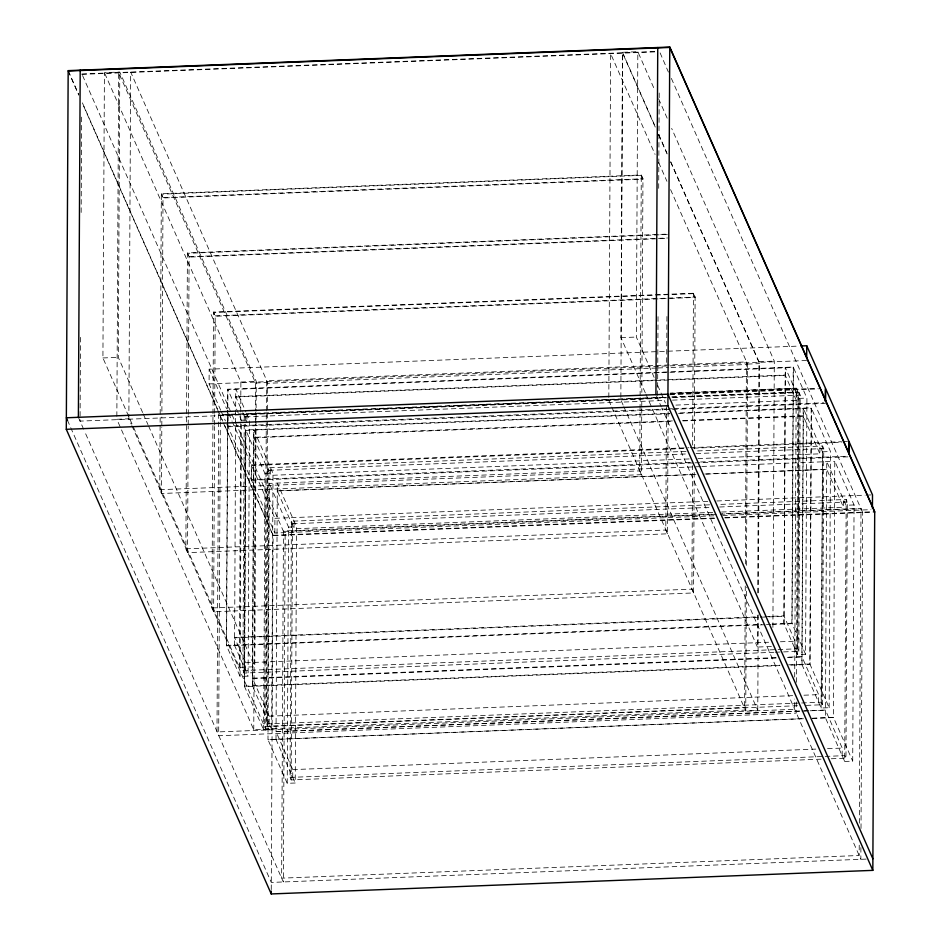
<?xml version="1.0" encoding="UTF-8"?>
<svg xmlns="http://www.w3.org/2000/svg" width="941" height="941" viewBox="0 0 941 941"><rect width="100%" height="100%" fill="white"/><g stroke="black" fill="none" stroke-linecap="round" stroke-linejoin="round"><path stroke-width="0.71" stroke-dasharray="4.71 3.53" d="M80.503 337.36L80.067 421.109L657.594 398.466M81.161 212.466L81.679 114.026M256.046 420.945L254.764 666.757L239.39 667.369L102.922 357.956L104.416 72.622L119.789 72.022L256.258 381.434L256.117 407.771M116.849 416.345L118.648 72.528L255.587 382.999L255.434 410.911M142.62 412.511L118.295 357.357L119.789 72.022M128.858 418.804L130.681 72.057L267.609 382.528L265.797 729.275L253.764 729.745L116.825 419.286L128.858 418.804L131.234 424.179M641.75 408.523L641.397 474.676L161.464 493.496L159.782 489.696L161.334 193.799L641.28 174.979L642.95 178.778L641.833 392.35M161.464 493.496L161.805 427.343M161.817 425.873L161.864 417.051M161.887 411.17L163.016 197.598L161.334 193.799M668.122 411.782L667.487 533.818L187.541 552.638L185.871 548.838L187.424 252.929L667.357 234.109M187.541 552.638L188.212 426.191M188.212 424.72L188.259 415.898M188.271 414.428L189.094 256.74L187.424 252.929M220.723 410.323L209.078 383.928L209.161 369.19L799.403 346.053M694.199 472.394L693.564 592.948L213.631 611.768L211.948 607.968L213.501 312.071L693.446 293.251L695.117 297.05L694.317 448.869M213.631 611.768L214.595 426.52M214.607 425.05L214.654 414.758M214.666 413.287L215.183 315.87L213.501 312.071M218.665 413.758L216.995 731.957L794.522 709.314L794.58 699.045M220.323 421.956L218.665 735.756L796.204 713.113L796.262 701.386M220.323 420.486L220.359 414.628L665.969 397.149M246.507 413.287L249.447 419.945L248.095 676.132L240.073 676.45L226.381 645.397L227.734 389.209L793.228 367.037L806.919 398.078L805.578 654.277L797.556 654.583L783.865 623.542L785.206 367.355L798.897 398.396L797.556 654.583M227.746 421.839L226.569 645.82L764.951 624.718M227.734 420.815L227.804 410.123M227.816 408.665L227.91 389.633L793.416 367.46L792.075 623.648L772.302 624.424M690.294 462.384L251.271 479.604L227.993 426.802L228.063 413.405M234.591 645.502L235.756 388.892L245.919 411.958M239.39 667.369L240.884 382.034L104.416 72.622M240.073 676.45L241.425 420.262L227.734 389.209M773.878 652.289L244.025 673.074L242.907 670.533L244.26 414.346L245.378 416.875L245.342 422.732M244.025 673.074L245.33 424.203M271.667 729.569L252.388 685.848L253.729 429.661L273.008 473.382L271.667 729.569L263.645 729.887L244.366 686.165L245.707 429.978L669.498 413.358M245.589 670.427L245.625 662.746L234.45 637.398L758.928 616.837M246.907 419.368L246.93 414.24M251.271 479.604L251.353 464.866L232.721 422.627M713.854 515.821L274.843 533.029L251.553 480.239L251.635 465.501L684.777 448.516M252.564 686.271L253.917 430.084M253.764 729.745L255.364 424.132M255.376 422.662L255.423 412.381M256.058 419.474L256.117 409.229M263.645 729.887L264.986 473.688L245.707 429.978M745.26 585.996L744.613 707.538L745.731 710.079L265.797 728.887L264.68 726.358L266.491 380.752L746.436 361.944L747.554 364.473L669.757 367.519M797.45 705.726L267.597 726.499L266.479 723.97L267.82 467.783L686.26 451.374M267.597 726.499L268.938 470.312L267.82 467.783M700.469 466.63L269.279 483.403L267.985 739.72L803.426 718.724M269.15 723.864L269.197 716.183L252.423 678.167L776.901 657.594M689.165 458.937L270.455 475.358L270.502 467.677M271.255 889.621L273.113 535.288L223.358 422.485M274.843 533.029L274.925 518.303L251.635 465.501M276.007 739.414L277.301 483.098L296.58 526.807L295.239 783.006L287.217 783.312L267.926 739.602L803.367 718.606M285.147 534.817L283.323 881.952L84.314 430.731M287.217 783.312L288.558 527.125L269.279 483.403M821.023 759.164L291.157 779.936L290.04 777.407L291.392 521.208L709.832 504.811M291.157 779.936L292.51 523.749L291.392 521.208M292.722 777.301L292.757 769.609L275.995 731.592L800.473 711.031M712.725 512.375L294.027 528.795L294.062 521.114M608.815 397.431L610.615 53.625L655.077 154.418M645.291 392.797L620.966 337.643L622.46 52.308L637.833 51.708L655.042 90.724M654.136 377.4L636.339 337.043L637.833 51.708M641.397 474.676L639.727 470.876L640.115 397.361M640.115 395.89L641.28 174.979M641.75 407.053L641.797 398.231M657.606 395.526L658.041 313.247M658.7 188.353L659.218 89.913M667.487 533.818L665.805 530.018L666.451 406.512M666.687 362.414L666.934 315.364M693.564 592.948L691.894 589.148L692.541 465.654M692.647 445.069L693.446 293.251M745.366 564.024L746.436 361.944M758.27 614.861L757.764 710.373L745.731 710.843L746.378 587.419M746.495 565.376L747.554 364.085L670.486 189.364M771.408 646.502L757.423 647.055L757.599 614.861M757.717 592.912L758.928 361.72L670.521 161.276M758.375 592.83L759.587 363.614L670.662 162.017M772.902 627.424L774.302 361.121L671.651 128.388M784.053 623.965L785.394 367.778M805.578 654.277L791.887 623.224L793.228 367.037M794.698 677.05L796.215 388.174L670.157 393.126M795.039 648.89L795.086 641.197L783.9 615.861L760.399 616.778M675.873 405.1L796.345 400.384L796.392 392.691M670.439 393.373L796.498 388.433L670.427 393.75M796.368 682.319L797.886 391.985L671.827 396.926M796.498 388.433L798.168 392.609L796.215 388.174M775.349 652.231L798.838 651.313L797.721 648.784L799.062 392.585L671.368 397.596M798.838 651.313L800.179 395.126L799.062 392.585M802.026 664.722L803.379 408.535M821.128 708.02L822.469 451.833L803.191 408.112L801.838 664.299L821.128 708.02L829.15 707.703L809.86 663.993L811.213 407.794L678.308 413.005M818.611 702.315L818.646 694.634L801.885 656.618L785.723 657.253M697.975 458.596L819.917 453.821L819.952 446.128M806.261 705.385L822.399 704.75L821.281 702.209L822.634 446.022L694.94 451.033M822.399 704.75L823.751 448.563L822.634 446.022M829.15 707.703L830.491 451.515L811.213 407.794M842.171 755.752L842.219 748.071L825.445 710.055L801.944 710.973M721.547 512.033L843.477 507.246L843.524 499.565M812.248 718.383L833.491 717.548L834.773 461.231L854.063 504.952L852.711 761.14L844.689 761.457L846.194 499.459L718.501 504.47M831.291 758.764L845.971 758.187L847.312 501.988L846.194 499.459M859.227 845.218L859.18 855.498L281.641 878.153L283.464 531.006L714.419 514.115M859.345 823.175L861.003 508.363L721.747 513.821M860.909 847.547L860.85 859.309L661.841 408.088M861.015 828.445L862.674 512.163M81.891 73.974L656.489 51.437M81.879 74.351L656.489 51.826M163.016 197.598L642.95 178.778M667.357 234.497L187.412 253.317L189.094 257.116L667.569 238.355M189.094 256.74L667.569 237.979M215.183 315.87L695.117 297.05M102.922 357.956L118.295 357.357M620.966 337.643L636.339 337.043M240.884 382.034L256.258 381.434M758.928 361.72L774.302 361.121M209.078 383.928L806.66 360.497M255.587 382.999L267.609 382.528M747.554 364.085L759.587 363.614M656.547 368.037L267.609 383.293L266.491 380.752M658.018 367.978L668.298 367.578M235.897 397.008L785.359 375.459M669.733 394.103L818.035 388.292M670.016 394.738L818.305 388.927M666.252 397.408L220.641 415.263L666.24 397.784M672.109 397.173L798.168 392.232M245.378 416.875L665.146 400.419M672.486 400.137L800.179 395.126M241.425 420.262L244.095 420.156M798.897 398.396L806.919 398.078M666.722 408.947L227.71 426.167L225.958 422.203M668.192 408.9L672.592 408.723M674.062 408.665L823.822 402.795M227.993 426.802L825.575 403.371M669.686 413.781L245.895 430.39L244.554 686.589L779.995 665.593M678.496 413.428L811.401 408.218L810.048 664.417L788.805 665.24M672.392 420.921L253.694 437.342L270.455 475.358M682.672 420.521L803.143 415.804L819.917 453.821M253.87 437.765L672.58 421.345M682.86 420.945L803.332 416.216M251.353 464.866L688.894 447.716M690.365 447.657L841.595 441.729M843.065 441.67L847.476 441.494M693.588 448.175L841.877 442.364M268.938 470.312L687.248 453.915M696.058 453.562L823.751 448.563M264.986 473.688L273.008 473.382M822.469 451.833L830.491 451.515M700.563 461.984L847.394 456.232M251.553 480.239L693.505 462.901M694.976 462.843L849.147 456.797M701.88 466.442L834.832 461.361M159.782 489.696L639.727 470.876M695.964 474.358L277.254 490.779L294.027 528.795M704.774 474.017L826.716 469.23L843.477 507.246M277.313 490.908L696.022 474.487M706.303 474.088L826.774 469.359M274.925 518.303L708.055 501.318M716.866 500.977L865.167 495.154M866.637 495.107L871.037 494.931M292.51 523.749L710.808 507.34M719.618 506.999L847.312 501.988M288.558 527.125L296.58 526.807M854.063 504.952L846.041 505.27L826.751 461.549L825.469 717.865L844.689 761.457M283.464 531.394L718.806 514.327M720.277 514.268L860.991 508.752M722.664 515.48L870.966 509.657M273.113 535.288L714.631 517.973M724.888 517.574L874.707 511.692M714.619 518.362L273.113 535.664L82.385 103.251M724.888 517.95L874.707 512.08M185.871 548.838L665.805 530.018M211.948 607.968L691.894 589.148M234.627 637.822L759.116 617.261M760.587 617.202L784.088 616.273M226.381 645.397L761.822 624.401M772.114 624.001L791.887 623.224M766.421 624.659L770.832 624.483M245.625 662.746L768.632 642.232M780.395 641.774L795.086 641.197M242.907 670.533L797.721 648.784M252.611 678.59L777.09 658.018M787.382 657.618L802.073 657.041M244.366 686.165L779.807 665.169M788.617 664.817L809.86 663.993M269.197 716.183L793.675 695.611M803.955 695.211L818.646 694.634M266.479 723.97L821.281 702.209M264.68 726.358L744.613 707.538M276.042 731.722L800.532 711.161M802.003 711.102L825.504 710.173M812.189 718.254L833.432 717.418L852.711 761.14M292.757 769.609L815.776 749.107M827.527 748.648L842.219 748.071M290.04 777.407L844.853 755.647L845.971 758.187M866.202 859.098L271.29 882.423L67.54 420.462M660.112 52.896L668.404 72.081M671.368 78.409L862.674 512.551M796.345 400.384L785.17 375.036L235.709 396.584L242.26 411.429M658.606 98.793L668.098 120.319M622.46 52.308L655.089 126.294M658.653 134.375L666.957 153.207M655.254 127.07L622.648 53.155L620.837 399.901L623.201 405.277M658.806 135.139L667.11 153.948M658.641 162.487L666.934 181.307M657.7 385.469L665.405 402.96M656.477 395.926L661.252 406.747M645.879 394.138L757.423 647.055M623.801 406.618L757.764 710.373M608.803 400.372L611.168 405.747M611.768 407.088L745.731 710.843M242.837 412.746L246.883 421.921M82.573 75.539L234.791 421.05M235.391 422.003L285.135 535.194M209.161 369.19L226.616 408.794M228.651 413.393L232.145 421.309M221.3 411.64L225.381 420.886M68.175 70.634L78.832 94.806M82.396 102.863L218.03 410.394M218.618 411.735L222.77 421.133M68.175 71.022L78.832 95.194M143.208 413.852L147.96 424.614M148.549 425.955L254.764 666.757M234.403 645.091L248.095 676.132M275.948 739.285L295.239 783.006M131.822 425.532L265.797 729.275M78.385 417.31L83.714 429.39M641.28 175.367L161.334 194.187L163.016 197.986L642.95 179.166L641.28 175.367M693.435 293.639L213.501 312.459L215.171 316.258L695.117 297.438L693.435 293.639"/><path stroke-width="1.41" d="M66.293 429.308L68.175 70.634L669.769 47.05L874.707 511.692L872.825 870.366L271.231 893.95L66.293 429.308L667.887 405.712L872.825 870.366M78.385 417.31L80.208 70.163M271.231 893.95L271.243 891.068M655.924 394.655L657.747 47.52M667.887 405.712L669.769 47.05M806.684 357.815L806.743 345.759L800.873 345.994M825.304 401.395L825.375 387.998L806.743 345.759M825.586 400.69L825.657 388.633L848.935 441.435L848.876 453.491M849.158 454.127L849.217 442.07L872.507 494.872L872.436 508.269M68.175 71.022L669.769 47.438L874.707 512.08M872.883 858.827L667.945 394.185L66.352 417.78L67.54 420.462"/></g></svg>
